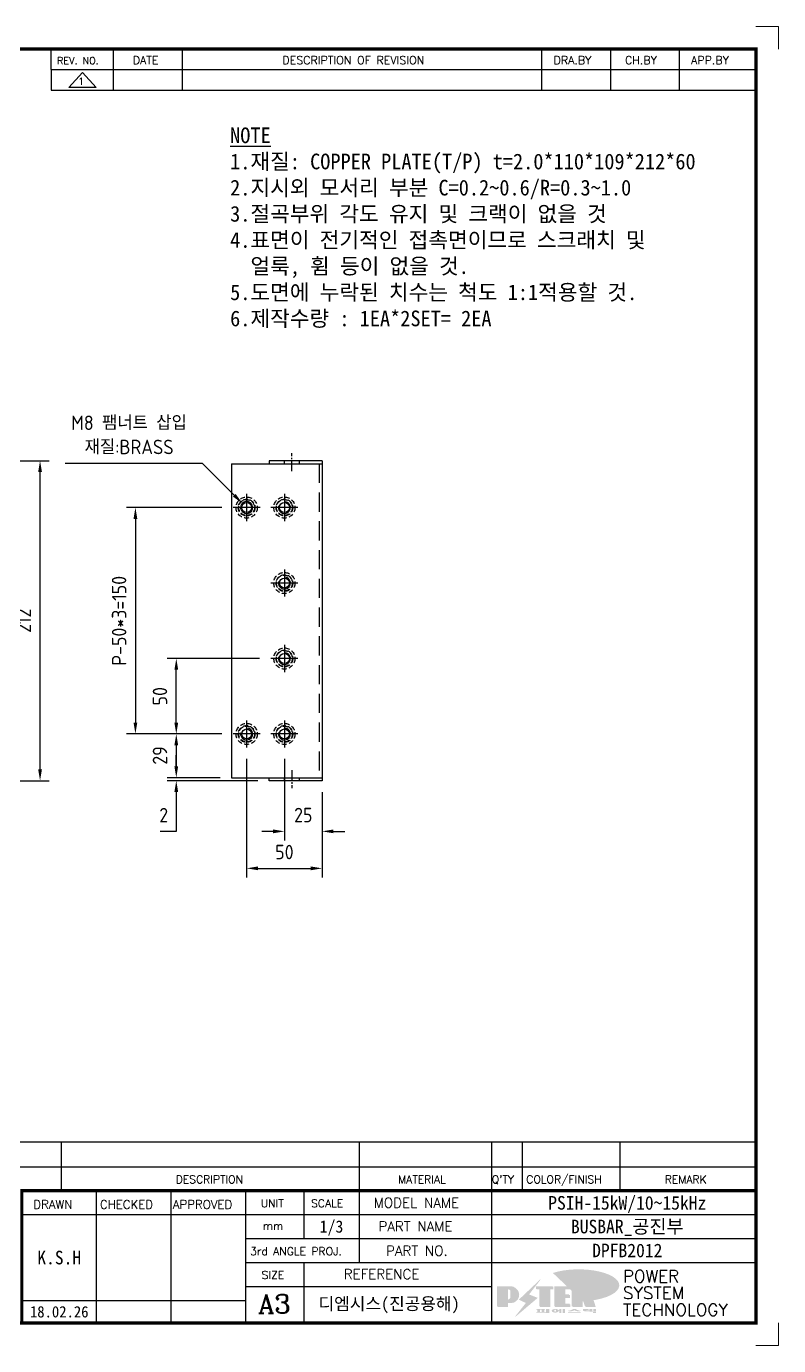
# Model space of a CAD drawing. Header units: millimetres. Extents: x 24815 to 36799, y -9299 to 5469.
# Drawn here: x 28453 to 28951, y -7166 to -6293 of the extents above; entities that cross this region are included whole.
import ezdxf
from ezdxf.enums import TextEntityAlignment as Align

# ---------------------------------------------------------------- set-up
doc = ezdxf.new("R2010")
doc.units = ezdxf.units.MM
for name, pattern in [('CENTER', [50.8, 31.75, -6.35, 6.35, -6.35]), ('CENTER1', [10, 7, -1, 1, -1]), ('HIDDEN2', [4.7625, 3.175, -1.5875]), ('HIDDENX2', [19.05, 12.7, -6.35])]:
    doc.linetypes.add(name, pattern=pattern)
for name, color, linetype in [('CENTER', 1, 'CENTER'), ('FORMAT-1', 7, 'Continuous'), ('line', 3, 'Continuous'), ('THIN', 3, 'Continuous')]:
    doc.layers.add(name, color=color, linetype=linetype)
doc.styles.add('HAN', font='')
doc.styles.add('RC', font='ROMANC.SHX')
doc.styles.add('ROMANT', font='romant')
doc.styles.add('RT', font='ROMANT.SHX', dxfattribs={"oblique": 15})
doc.styles.get("Standard").update_dxf_attribs({"font": 'ISOCP.SHX', "bigfont": 'WHGTXT.SHX'})
doc.styles.get('HAN').set_extended_font_data('GulimChe')
doc.dimstyles.new('PS-3', dxfattribs={"dimscale": 3, "dimtxt": 3.2, "dimasz": 2.5, "dimexe": 2, "dimexo": 2.5, "dimgap": 2, "dimtad": 1, "dimtoh": 1, "dimrnd": 0.05, "dimzin": 12, "dimdsep": 46, "dimtxsty": 'Standard', "dimcen": 0, "dimclrt": 2, "dimazin": 3, "dimtfac": 1, "dimtofl": 0, "dimtmove": 0, "dimatfit": 3, "dimfxl": 0, "dimtolj": 1, "dimtzin": 0, "dimarcsym": 0})

# ---------------------------------------------------------------- blocks, each defined once
blk = doc.blocks.new('no3')
at = {"color": 180}
for p, q in [((0, 5.5), (0, 0)), ((0, 5.5), (186, 5.5)), ((6.79, 5.5), (6.79, 0)), ((32.74, 0.11), (32.74, 5.5)), ((98.4, 5.5), (98.4, 0)), ((127.61, 5.5), (127.61, 0)), ((134.43, 5.5), (134.43, 0)), ((155.98, 5.5), (155.98, 0))]:
    blk.add_line(p, q, dxfattribs=at)
at = {"color": 2, "style": 'RT', "oblique": 15}
blk.add_attdef('NO', text='', height=1.74, dxfattribs=at).set_placement((3.38, 2.51), align=Align.MIDDLE_CENTER)
at = {"color": 2, "style": 'HAN'}
for tag, p in [('PART-NO', (19.76, 2.75)), ('MATERIAL', (111.38, 2.75)), ("Q'TY", (131.02, 2.75)), ('COLOR/FINISH', (145.2, 2.75)), ('REMARK', (170.76, 2.75))]:
    blk.add_attdef(tag, text='', height=2.9, dxfattribs=at).set_placement(p, align=Align.MIDDLE_CENTER)
blk.add_attdef('DESCRIPTION', text='', height=2.9, dxfattribs=at).set_placement((34.51, 2.75), align=Align.MIDDLE_LEFT)
blk = doc.blocks.new('re3')
at = {"color": 180}
for p, q in [((0, 0), (0, -4.55)), ((6.87, -0.64), (3.86, -3.91)), ((6.87, -0.64), (9.88, -3.91)), ((13.74, -4.55), (13.74, 0)), ((28.97, -4.55), (28.97, 0)), ((108.25, -4.55), (108.25, 0)), ((123.49, -4.55), (123.49, 0)), ((138.64, -4.55), (138.64, 0)), ((0, -4.55), (155.53, -4.55)), ((9.88, -3.91), (3.86, -3.91))]:
    blk.add_line(p, q, dxfattribs=at)
at = {"color": 2, "style": 'RC', "oblique": 15}
blk.add_attdef('REV.NO', text='', height=1.56, dxfattribs=at).set_placement((6.59, -2.56), align=Align.MIDDLE_CENTER)
blk.add_attdef('-1', text='', height=1.56, dxfattribs=at).set_placement((9.37, -1.66), align=Align.MIDDLE_LEFT)
at = {"color": 2, "style": 'HAN'}
for tag, p in [('REV.-DATE', (21.36, -2.28)), ('DRA.BY', (115.87, -2.28)), ('CH.BY', (131.07, -2.28)), ('APP.BY', (147.09, -2.28))]:
    blk.add_attdef(tag, text='', height=2.5, dxfattribs=at).set_placement(p, align=Align.MIDDLE_CENTER)
blk.add_attdef('DESCRIPTION-OF-REVISION', text='', height=2.5, dxfattribs=at).set_placement((31.61, -2.28), align=Align.MIDDLE_LEFT)
blk = doc.blocks.new('new LOGO')
at = {"layer": 'line'}
h = blk.add_hatch(color=250, dxfattribs=at)
h.paths.add_polyline_path([(44.5, 69.4), (46.6, 69.4, -0.129793), (52, 68, 0.221832), (43.6, 71.9), (41.5, 71.9), (41.5, 27.9), (43.6, 27.9, 0.02048), (44.5, 28)], flags=17)
h.paths.add_polyline_path([(44.5, 13.9), (57.3, 13.9, 0.72362), (77.1, 73.9, -0.679777), (54.3, 16.4), (41.5, 16.4), (41.5, -0.1), (3, -0.1), (3, -2.6), (44.5, -2.6)])
h.paths.add_polyline_path([(117.9, 14.2), (71.5, -44.4), (77.1, -39.6), (120.8, 15.6), (92, 28.9), (173.3, 106), (177.5, 111.4), (89.1, 27.6)])
h.paths.add_polyline_path([(162.7, 71.9), (162.7, 69.4), (172.5, 69.4), (172.5, 71.9)], flags=17)
h.paths.add_polyline_path([(217.7, 69.4), (230.5, 69.4), (230.5, 80.4), (227.5, 80.4), (227.5, 71.9), (214.7, 71.9), (214.7, -0.1), (175.5, -0.1), (175.5, -2.6), (217.7, -2.6)])
h.paths.add_polyline_path([(297.8, 46.6), (294.8, 46.6), (294.8, 37.4), (276, 37.4), (276, 10.9), (279, 10.9), (279, 34.9), (297.8, 34.9)])
h.paths.add_polyline_path([(300, 8.4), (297, 8.4), (297, -0.1), (237.5, -0.1), (237.5, -2.6), (300, -2.6)])
h.paths.add_polyline_path([(297.8, 80.4), (294.8, 80.4), (294.8, 71.9), (276, 71.9), (276, 49.1), (279, 49.1), (279, 69.4), (297.8, 69.4)])
h.paths.add_polyline_path([(350.2, 80.4), (347.2, 80.4), (347.2, 61.6), (350.2, 63.5)])
h.paths.add_polyline_path([(350.2, 26.7), (347.2, 35.2), (347.2, -0.1), (308.5, -0.1), (308.5, -2.6), (350.2, -2.6)])
h.paths.add_polyline_path([(402.7, 80.4), (396.5, 80.4), (379.6, 66.8), (400.5, -0.1), (361.8, -0.1), (362.7, -2.6), (403.5, -2.6), (382.6, 64.3)])
blk.add_hatch(color=5, dxfattribs=at).paths.add_polyline_path([(166.3, 35), (131, 49), (180.4, 112.7), (92, 28.9), (120.8, 15.6), (74.4, -43)])
h = blk.add_hatch(color=253, dxfattribs=at)
edge = h.paths.add_edge_path()
edge.add_ellipse((333.9, 86.4), major_axis=(-165.9, 0), ratio=0.39426, start_angle=111.5127, end_angle=334.469)
edge.add_ellipse((314.1, 81.2), major_axis=(-153.7, 0), ratio=0.40699, start_angle=121.3066, end_angle=327.7437, ccw=False)
edge.add_line((394, 27.8), (394.7, 25.6))
h = blk.add_hatch(color=1, dxfattribs=at)
h.paths.add_polyline_path([(41.5, 16.4), (54.3, 16.4, 1), (54.3, 82.9), (0, 82.9), (0, -0.1), (41.5, -0.1)])
h.paths.add_polyline_path([(41.5, 27.9), (41.5, 71.9), (43.6, 71.9, -0.414214), (54.6, 60.9), (54.6, 38.9, -0.414214), (43.6, 27.9)], flags=16)
h.paths.add_polyline_path([(214.7, 71.9), (227.5, 71.9), (227.5, 82.9), (159.7, 82.9), (159.7, 71.9), (172.5, 71.9), (172.5, -0.1), (214.7, -0.1)])
h.paths.add_polyline_path([(276, 37.4), (294.8, 37.4), (294.8, 49.1), (276, 49.1), (276, 71.9), (294.8, 71.9), (294.8, 82.9), (234.5, 82.9), (234.5, -0.1), (297, -0.1), (297, 10.9), (276, 10.9)])
h.paths.add_polyline_path([(347.2, 35.2), (359.7, -0.1), (400.5, -0.1), (379.6, 66.8), (399.7, 82.9), (380.6, 82.9), (347.2, 61.6), (347.2, 82.9), (305.5, 82.9), (305.5, -0.1), (347.2, -0.1)])
h = blk.add_hatch(color=250, dxfattribs=at)
edge = h.paths.add_edge_path()
edge.add_ellipse((237.8, -17.6), major_axis=(-14.3, 0), ratio=0.526336, start_angle=192.2456, end_angle=269.0748)
edge.add_line((238.1, -10.1), (237.6, -10.1))
edge.add_ellipse((237.8, -17.6), major_axis=(-14.3, 0), ratio=0.526336, start_angle=270.9252, end_angle=449.0748)
edge.add_line((237.6, -25.1), (238.1, -25.1))
edge.add_ellipse((237.8, -17.6), major_axis=(-14.3, 0), ratio=0.526336, start_angle=450.9252, end_angle=527.7544)
edge.add_line((251.7, -19.2), (254.1, -19.2))
edge.add_line((254.1, -19.2), (254.1, -27.1))
edge.add_line((254.1, -27.1), (263.1, -27.1))
edge.add_line((263.1, -27.1), (263.1, -10.1))
edge.add_line((263.1, -10.1), (254.1, -10.1))
edge.add_line((254.1, -10.1), (254.1, -16))
edge.add_line((254.1, -16), (251.7, -16))
h.paths.add_polyline_path([(241, -16.4), (241, -18.7, -1), (234.4, -18.7), (234.4, -16.4, -1)], flags=16)
h.paths.add_polyline_path([(278.2, -10.1), (268.1, -10.1), (268.1, -27.1), (278.2, -27.1)])
h.paths.add_polyline_path([(310.3, -10.1), (310.3, -11.1, -0.157169), (289.3, -17.5), (294, -19.9, 0.128407), (316.3, -15.9, 0.128407), (338.6, -19.9), (343.3, -17.5, -0.157169), (322.2, -11.1), (322.2, -10.1)])
h.paths.add_polyline_path([(342.1, -25.1), (342.1, -22.3), (290.4, -22.3), (290.4, -25.1)])
h.paths.add_polyline_path([(352, -10.1), (352, -16.2, 0.414214), (354, -18.2), (378.7, -18.2), (378.7, -19.6), (390.2, -19.6), (390.2, -10.1), (378.7, -10.1), (378.7, -13.6), (374.7, -13.6), (374.7, -15.1), (378.7, -15.1), (378.7, -16.2), (364.7, -16.2), (364.7, -15.1), (371.2, -15.1), (371.2, -13.6), (364.7, -13.6), (364.7, -12.6), (374.7, -12.6), (374.7, -10.1)])
h.paths.add_polyline_path([(393.8, -10.1), (393.8, -19.6), (405, -19.6), (405, -10.1)])
h.paths.add_polyline_path([(405, -27.1), (405, -20.9), (356.8, -20.9), (356.8, -23), (391.8, -23), (391.8, -27.1)])
h.paths.add_polyline_path([(200.4, -10.1), (200.4, -22.3), (193.2, -22.3), (193.2, -12.6), (196.6, -12.6), (196.6, -10.1), (161, -10.1), (161, -12.6), (164.5, -12.6), (164.5, -22.3), (161, -22.3), (161, -25.1), (200.4, -25.1), (200.4, -27.1), (213.9, -27.1), (213.9, -10.1)])
h.paths.add_polyline_path([(182, -12.6), (175.6, -12.6), (175.6, -22.3), (182, -22.3)], flags=17)
blk = doc.blocks.new('format-3')
at = {"color": 3, "lineweight": 9}
for p, q in [((414.5, 291.3), (419.5, 291.3)), ((419.5, 286.3), (419.5, 291.3)), ((419.5, 5), (419.5, 0)), ((414.5, 0), (419.5, 0))]:
    blk.add_line(p, q, dxfattribs=at)
at = {"color": 180}
for p, q in [((258.97, 281.75), (258.97, 286.3)), ((272.71, 281.75), (272.71, 286.3)), ((287.94, 281.75), (287.94, 286.3)), ((367.22, 281.75), (367.22, 286.3)), ((382.45, 281.75), (382.45, 286.3)), ((397.61, 281.75), (397.61, 286.3)), ((258.97, 281.75), (414.5, 281.75)), ((228.5, 39.49), (414.5, 39.49)), ((261.24, 34.21), (261.24, 39.49)), ((326.9, 39.49), (326.9, 34.21)), ((356.11, 39.49), (356.11, 34.21)), ((362.93, 39.49), (362.93, 34.21)), ((384.48, 39.49), (384.48, 34.21)), ((268.96, 5), (268.96, 34.21)), ((285.45, 5), (285.45, 34.21)), ((301.94, 5), (301.94, 34.21)), ((314.72, 34.21), (314.72, 23.65)), ((326.9, 34.21), (326.9, 18.37)), ((356.11, 34.21), (356.11, 5)), ((252.48, 28.93), (414.5, 28.93)), ((301.94, 23.65), (414.5, 23.65)), ((301.94, 18.37), (414.5, 18.37)), ((314.72, 18.37), (314.72, 5)), ((301.94, 13.09), (356.11, 13.09)), ((252.48, 9.95), (301.94, 9.95))]:
    blk.add_line(p, q, dxfattribs=at)
at = {"const_width": 0.7}
blk.add_lwpolyline([(252.48, 5), (252.48, 34.21), (414.5, 34.21)], dxfattribs=at)
at = {"layer": 'FORMAT-1', "const_width": 0.7}
blk.add_lwpolyline([(13, 5), (13, 286.3), (414.5, 286.3), (414.5, 5)], close=True, dxfattribs=at)
at = {"xscale": 0.05400000000000027, "yscale": 0.05400000000000027, "zscale": 0.05400000000000027}
blk.add_blockref('new LOGO', (357.35, 8.65), dxfattribs=at)
at = {"color": 2, "style": 'RC'}
for s, height, p in [('REV. NO.', 1.56, (260.23, 282.95)), ('DATE', 1.788, (276.95, 282.94)), ('DESCRIPTION OF REVISION', 1.7875, (309.98, 282.94)), ('DRA.BY', 1.788, (369.83, 282.94)), ('CH.BY', 1.788, (385.59, 282.94)), ('APP.BY', 1.788, (400.18, 282.94)), ('COLOR/FINISH', 1.7424, (363.8, 35.83)), ('DESCRIPTION', 1.7424, (286.43, 35.83)), ('MATERIAL', 1.742, (335.52, 35.83)), ("Q'TY", 1.742, (356.17, 35.83)), ('REMARK', 1.742, (394.37, 35.83)), ('DRAWN', 1.9, (255, 30.22)), ('CHECKED', 1.9, (269.71, 30.22)), ('APPROVED', 1.9, (285.8, 30.22)), ('UNIT', 1.742, (305.19, 30.55)), ('SCALE', 1.742, (316.32, 30.55)), ('MODEL NAME', 2.178, (330.12, 30.46)), ('mm', 1.742, (305.67, 25.56)), ('PART NAME', 2.178, (331.17, 25.24)), ('3rd ANGLE PROJ.', 1.7424, (302.87, 19.97)), ('PART NO.', 2.178, (332.84, 19.85)), ('SIZE', 1.742, (305.39, 14.71)), ('REFERENCE', 2.178, (323.52, 14.69))]:
    blk.add_text(s, height=height, dxfattribs=at).set_placement(p)
at = {"style": 'ROMANT'}
for s, p in [('POWER', (385.15, 13.96)), ('SYSTEM', (385.15, 10.31)), ('TECHNOLOGY', (385.15, 6.56))]:
    blk.add_text(s, height=2.7, dxfattribs=at).set_placement(p)
at = {"color": 2, "lineweight": 25, "style": 'RC'}
blk.add_text('A3', height=4.182, dxfattribs=at).set_placement((304.61, 7.14))
at = {"style": 'HAN'}
for tag, height, p in [('MODEL-NAME', 3, (386.1, 31.53)), ('SCALE', 2.7, (320.81, 26.29)), ('PART-NAME', 3, (386.1, 26.29)), ('DRA-BY', 3, (260.72, 19.44)), ('CH-BY', 3, (277.21, 19.44)), ('APP-BY', 3, (293.7, 19.44)), ('PART-NO', 3, (386.1, 21.01)), ('CH-DATE', 2.5, (277.21, 7.47)), ('관련업체', 3, (333.52, 9.26)), ('DRA-DATE', 2.5, (260.72, 7.47)), ('APP-DATE', 2.5, (293.7, 7.47))]:
    blk.add_attdef(tag, text='', height=height, dxfattribs=at).set_placement(p, align=Align.MIDDLE_CENTER)
blk = doc.blocks.new('*D964')
at = {"color": 0, "lineweight": -2}
for p, q in [((28582.56, -6611.28), (28519.41, -6611.28)), ((28525.41, -6618.78), (28525.41, -6753.78)), ((28582.56, -6761.28), (28519.41, -6761.28))]:
    blk.add_line(p, q, dxfattribs=at)
at = {"color": 0}
for points in [[(28524.16, -6618.78), (28526.66, -6618.78), (28525.41, -6611.28)], [(28524.16, -6753.78), (28526.66, -6753.78), (28525.41, -6761.28)]]:
    blk.add_solid(points, dxfattribs=at)
at = {"layer": 'Defpoints', "color": 0}
for p in [(28590.06, -6611.28), (28525.41, -6761.28), (28590.06, -6761.28)]:
    blk.add_point(p, dxfattribs=at)
at = {"color": 2, "insert": (28514.61, -6686.28), "char_height": 9.6, "attachment_point": 5, "rotation": 90}
blk.add_mtext('\\A1;P-50*3=150', dxfattribs=at)
blk = doc.blocks.new('*D965')
at = {"color": 0, "lineweight": -2}
for p, q in [((28582.56, -6761.28), (28546.47, -6761.28)), ((28552.47, -6768.78), (28552.47, -6782.78)), ((28581.56, -6790.28), (28546.47, -6790.28))]:
    blk.add_line(p, q, dxfattribs=at)
at = {"color": 0}
for points in [[(28551.22, -6768.78), (28553.72, -6768.78), (28552.47, -6761.28)], [(28551.22, -6782.78), (28553.72, -6782.78), (28552.47, -6790.28)]]:
    blk.add_solid(points, dxfattribs=at)
at = {"layer": 'Defpoints', "color": 0}
for p in [(28590.06, -6761.28), (28552.47, -6790.28), (28589.06, -6790.28)]:
    blk.add_point(p, dxfattribs=at)
at = {"color": 2, "insert": (28541.67, -6775.53), "char_height": 9.6, "attachment_point": 5, "rotation": 90}
blk.add_mtext('\\A1;29', dxfattribs=at)
blk = doc.blocks.new('*D1040')
at = {"color": 0, "lineweight": -2}
for p, q in [((28356.51, -6580.28), (28468.27, -6580.28)), ((28462.27, -6784.78), (28462.27, -6587.78)), ((28356.51, -6792.28), (28468.27, -6792.28))]:
    blk.add_line(p, q, dxfattribs=at)
at = {"color": 0}
for points in [[(28461.02, -6587.78), (28463.52, -6587.78), (28462.27, -6580.28)], [(28461.02, -6784.78), (28463.52, -6784.78), (28462.27, -6792.28)]]:
    blk.add_solid(points, dxfattribs=at)
at = {"layer": 'Defpoints', "color": 0}
for p in [(28349.01, -6580.28), (28462.27, -6580.28), (28349.01, -6792.28)]:
    blk.add_point(p, dxfattribs=at)
at = {"color": 2, "insert": (28451.47, -6686.28), "char_height": 9.6, "attachment_point": 5, "rotation": 90}
blk.add_mtext('\\A1;212', dxfattribs=at)
blk = doc.blocks.new('*D987')
at = {"color": 0, "lineweight": -2}
for p, q in [((28607.56, -6711.28), (28546.47, -6711.28)), ((28552.47, -6753.78), (28552.47, -6718.78)), ((28582.56, -6761.28), (28546.47, -6761.28))]:
    blk.add_line(p, q, dxfattribs=at)
at = {"color": 0}
for points in [[(28551.22, -6718.78), (28553.72, -6718.78), (28552.47, -6711.28)], [(28551.22, -6753.78), (28553.72, -6753.78), (28552.47, -6761.28)]]:
    blk.add_solid(points, dxfattribs=at)
at = {"layer": 'Defpoints', "color": 0}
for p in [(28552.47, -6711.28), (28615.06, -6711.28), (28590.06, -6761.28)]:
    blk.add_point(p, dxfattribs=at)
at = {"color": 2, "insert": (28541.67, -6736.28), "char_height": 9.6, "attachment_point": 5, "rotation": 90}
blk.add_mtext('\\A1;50', dxfattribs=at)
blk = doc.blocks.new('*D1351')
at = {"color": 0, "lineweight": -2}
for p, q in [((28478.83, -6581.96), (28569.55, -6581.96)), ((28569.55, -6581.96), (28590.9, -6603.18))]:
    blk.add_line(p, q, dxfattribs=at)
blk.add_arc((28599.06, -6611.28), 4, 49.24021, 165, dxfattribs=at)
at = {"color": 0}
blk.add_solid([(28591.78, -6602.29), (28590.02, -6604.07), (28596.22, -6608.47)], dxfattribs=at)
at = {"layer": 'Defpoints', "color": 0}
for p in [(28596.22, -6608.47), (28601.9, -6614.1)]:
    blk.add_point(p, dxfattribs=at)
at = {"color": 2, "insert": (28521.19, -6563.16), "char_height": 9.6, "attachment_point": 5}
blk.add_mtext('\\A1;M8 팸너트 삽입\\P재질:BRASS', dxfattribs=at)
blk = doc.blocks.new('*D1364')
at = {"color": 0, "lineweight": -2}
for p, q in [((28624.06, -6777.78), (28624.06, -6831.79)), ((28649.06, -6799.78), (28649.06, -6831.79)), ((28616.56, -6825.79), (28609.06, -6825.79)), ((28656.56, -6825.79), (28664.06, -6825.79))]:
    blk.add_line(p, q, dxfattribs=at)
at = {"color": 0}
for points in [[(28616.56, -6824.54), (28616.56, -6827.04), (28624.06, -6825.79)], [(28656.56, -6824.54), (28656.56, -6827.04), (28649.06, -6825.79)]]:
    blk.add_solid(points, dxfattribs=at)
at = {"layer": 'Defpoints', "color": 0}
for p in [(28624.06, -6770.28), (28649.06, -6792.28), (28624.06, -6825.79)]:
    blk.add_point(p, dxfattribs=at)
at = {"color": 2, "insert": (28636.56, -6814.99), "char_height": 9.6, "attachment_point": 5}
blk.add_mtext('\\A1;25', dxfattribs=at)
blk = doc.blocks.new('*D1365')
at = {"color": 0, "lineweight": -2}
for p, q in [((28599.06, -6777.78), (28599.06, -6856.29)), ((28649.06, -6799.78), (28649.06, -6856.29)), ((28606.56, -6850.29), (28641.56, -6850.29))]:
    blk.add_line(p, q, dxfattribs=at)
at = {"color": 0}
for points in [[(28606.56, -6849.04), (28606.56, -6851.54), (28599.06, -6850.29)], [(28641.56, -6849.04), (28641.56, -6851.54), (28649.06, -6850.29)]]:
    blk.add_solid(points, dxfattribs=at)
at = {"layer": 'Defpoints', "color": 0}
for p in [(28599.06, -6770.28), (28649.06, -6792.28), (28649.06, -6850.29)]:
    blk.add_point(p, dxfattribs=at)
at = {"color": 2, "insert": (28624.06, -6839.49), "char_height": 9.6, "attachment_point": 5}
blk.add_mtext('\\A1;50', dxfattribs=at)
blk = doc.blocks.new('*D1367')
at = {"color": 0, "lineweight": -2}
for p, q in [((28552.47, -6782.78), (28552.47, -6775.28)), ((28581.56, -6790.28), (28546.47, -6790.28)), ((28606.56, -6792.28), (28546.47, -6792.28)), ((28552.47, -6799.78), (28552.47, -6825.88)), ((28552.47, -6825.88), (28541.81, -6825.88))]:
    blk.add_line(p, q, dxfattribs=at)
at = {"color": 0}
for points in [[(28551.22, -6782.78), (28553.72, -6782.78), (28552.47, -6790.28)], [(28551.22, -6799.78), (28553.72, -6799.78), (28552.47, -6792.28)]]:
    blk.add_solid(points, dxfattribs=at)
at = {"layer": 'Defpoints', "color": 0}
for p in [(28552.47, -6790.28), (28589.06, -6790.28), (28614.06, -6792.28)]:
    blk.add_point(p, dxfattribs=at)
at = {"color": 2, "insert": (28544.14, -6815.08), "char_height": 9.6, "attachment_point": 5}
blk.add_mtext('\\A1;2', dxfattribs=at)

msp = doc.modelspace()

# ---------------------------------------------------------------- linework, layer by layer
at = {"color": 6}
for p, q in [((28649.06, -6580.285), (28614.06, -6580.285)), ((28614.06, -6580.285), (28614.06, -6582.285)), ((28649.06, -6580.285), (28649.06, -6792.285)), ((28589.06, -6582.285), (28589.06, -6790.285)), ((28589.06, -6582.285), (28649.06, -6582.285)), ((28589.06, -6790.285), (28649.06, -6790.285)), ((28614.06, -6792.285), (28614.06, -6790.285)), ((28649.06, -6792.285), (28614.06, -6792.285))]:
    msp.add_line(p, q, dxfattribs=at)
at = {"color": 2, "linetype": 'HIDDENX2'}
for p, q in [((28624.06, -6582.285), (28624.06, -6580.285)), ((28634.06, -6582.285), (28634.06, -6580.285)), ((28647.06, -6582.285), (28647.06, -6790.285)), ((28624.06, -6792.285), (28624.06, -6790.285)), ((28634.06, -6792.285), (28634.06, -6790.285))]:
    msp.add_line(p, q, dxfattribs=at)
at = {"color": 1, "linetype": 'CENTER1'}
for p, q in [((28629.06, -6587.285), (28629.06, -6575.285)), ((28629.06, -6785.285), (28629.06, -6797.285))]:
    msp.add_line(p, q, dxfattribs=at)
at = {"color": 2, "linetype": 'HIDDEN2'}
for centre, radius in [((28599.06, -6611.285), 7), ((28599.06, -6611.285), 5.55), ((28599.06, -6611.285), 5.25), ((28624.06, -6611.285), 7), ((28624.06, -6611.285), 5.55), ((28624.06, -6611.285), 5.25), ((28624.06, -6661.285), 7), ((28624.06, -6661.285), 5.55), ((28624.06, -6661.285), 5.25), ((28624.06, -6711.285), 7), ((28624.06, -6711.285), 5.55), ((28624.06, -6711.285), 5.25), ((28599.06, -6761.285), 7), ((28624.06, -6761.285), 7), ((28599.06, -6761.285), 5.55), ((28599.06, -6761.285), 5.25), ((28624.06, -6761.285), 5.55), ((28624.06, -6761.285), 5.25)]:
    msp.add_circle(centre, radius, dxfattribs=at)
for centre in [(28599.06, -6611.285), (28624.06, -6611.285), (28624.06, -6661.285), (28624.06, -6711.285), (28599.06, -6761.285), (28624.06, -6761.285)]:
    msp.add_circle(centre, 3.323)
at = {"layer": 'CENTER', "color": 1, "linetype": 'CENTER'}
for p, q in [((28599.06, -6602.285), (28599.06, -6620.285)), ((28624.06, -6602.285), (28624.06, -6620.285)), ((28608.06, -6611.285), (28590.06, -6611.285)), ((28633.06, -6611.285), (28615.06, -6611.285)), ((28624.06, -6652.285), (28624.06, -6670.285)), ((28633.06, -6661.285), (28615.06, -6661.285)), ((28624.06, -6702.285), (28624.06, -6720.285)), ((28633.06, -6711.285), (28615.06, -6711.285)), ((28599.06, -6752.285), (28599.06, -6770.285)), ((28624.06, -6752.285), (28624.06, -6770.285)), ((28608.06, -6761.285), (28590.06, -6761.285)), ((28633.06, -6761.285), (28615.06, -6761.285))]:
    msp.add_line(p, q, dxfattribs=at)
at = {"layer": 'THIN'}
for centre in [(28599.06, -6611.285), (28624.06, -6611.285), (28624.06, -6661.285), (28624.06, -6711.285), (28599.06, -6761.285), (28624.06, -6761.285)]:
    msp.add_arc(centre, 4, 165, 75, dxfattribs=at)

# ---------------------------------------------------------------- block references
ref = msp.add_blockref('format-3', (27692.804, -7166.451), dxfattribs=dict(xscale=3, yscale=3, zscale=3))
ref.add_attrib('DRA-DATE', '18.02.26', dxfattribs={"height": 7.5, "style": 'HAN'}).set_placement((28474.964, -7144.026), align=Align.MIDDLE_CENTER)
ref.add_attrib('DRA-BY', 'K.S.H', dxfattribs={"height": 9, "style": 'HAN'}).set_placement((28474.964, -7108.125), align=Align.MIDDLE_CENTER)
ref.add_attrib('MODEL-NAME', 'PSIH-15kW/10~15kHz', dxfattribs={"lineweight": 35, "height": 9, "style": 'HAN'}).set_placement((28851.09, -7071.876), align=Align.MIDDLE_CENTER)
ref.add_attrib('PART-NAME', 'BUSBAR_공진부', dxfattribs={"lineweight": 35, "height": 9, "style": 'HAN'}).set_placement((28851.09, -7087.569), align=Align.MIDDLE_CENTER)
ref.add_attrib('PART-NO', 'DPFB2012', dxfattribs={"lineweight": 35, "height": 9, "style": 'HAN'}).set_placement((28851.09, -7103.409), align=Align.MIDDLE_CENTER)
ref.add_attrib('SCALE', '1/3', dxfattribs={"height": 8.1, "style": 'HAN'}).set_placement((28655.228, -7087.569), align=Align.MIDDLE_CENTER)
ref.add_attrib('관련업체', '디엠시스(진공용해)', dxfattribs={"height": 8.25, "style": 'HAN'}).set_placement((28693.374, -7138.663), align=Align.MIDDLE_CENTER)
ref = msp.add_blockref('re3', (28469.701, -6321.201), dxfattribs=dict(xscale=3, yscale=3, zscale=3))
ref.add_attrib('REV.NO', '1', dxfattribs={"color": 2, "height": 4.68, "style": 'RC'}).set_placement((28489.467, -6328.873), align=Align.MIDDLE_CENTER)
at = {"xscale": 3, "yscale": 3, "zscale": 3}
msp.add_blockref('no3', (28378.304, -7047.969), dxfattribs=at)

# ---------------------------------------------------------------- texts
at = {"color": 2, "insert": (28588.123, -6359.513), "char_height": 10.395, "width": 418.48398, "attachment_point": 1, "style": 'HAN'}
msp.add_mtext('{\\LNOTE\\P}1.재질: COPPER PLATE(T/P) t=2.0*110*109*212*60\\P2.지시외 모서리 부분 C=0.2~0.6/R=0.3~1.0\\P3.절곡부위 각도 유지 및 크랙이 없을 것\\P4.표면이 전기적인 접촉면이므로 스크래치 및\\P  얼룩, 휨 등이 없을 것.\\P5.도면에 누락된 치수는 척도 1:1적용할 것.\\P{\\C1;6.제작수량 : 1EA*2SET= 2EA}', dxfattribs=at)

# ---------------------------------------------------------------- dimensions: what is measured, and where the dimension line sits
dim = msp.add_diameter_dim_2p(p1=(28601.897, -6614.104), p2=(28596.222, -6608.465), text='M8 팸너트 삽입\\P재질:BRASS', dimstyle='PS-3')
dim.commit()
dim.dimension.update_dxf_attribs({"geometry": '*D1351', "text_midpoint": (28521.188, -6581.962), "dimtype": 163})
for base, p1, p2, picture, middle in [((28462.272, -6580.285), (28349.007, -6792.285), (28349.007, -6580.285), '*D1040', (28451.471, -6686.285)), ((28552.472, -6711.285), (28590.06, -6761.285), (28615.06, -6711.285), '*D987', (28541.672, -6736.285))]:
    dim = msp.add_linear_dim(base=base, p1=p1, p2=p2, angle=90, dimstyle='PS-3')
    dim.commit()
    dim.dimension.update_dxf_attribs({"geometry": picture, "text_midpoint": middle})
dim = msp.add_linear_dim(base=(28525.414, -6761.285), p1=(28590.06, -6611.285), p2=(28590.06, -6761.285), angle=90, text='P-50*3=<>', dimstyle='PS-3')
dim.commit()
dim.dimension.update_dxf_attribs({"geometry": '*D964', "text_midpoint": (28514.614, -6686.285)})
for p1, picture, middle in [((28590.06, -6761.285), '*D965', (28552.472, -6775.535)), ((28614.06, -6792.285), '*D1367', (28544.142, -6825.885))]:
    dim = msp.add_linear_dim(base=(28552.472, -6790.285), p1=p1, p2=(28589.06, -6790.285), angle=90, dimstyle='PS-3')
    dim.commit()
    dim.dimension.update_dxf_attribs({"geometry": picture, "text_midpoint": middle, "dimtype": 160})
for base, p1, p2, picture, middle in [((28649.06, -6850.292), (28599.06, -6770.285), (28649.06, -6792.285), '*D1365', (28624.06, -6839.492)), ((28624.06, -6825.79), (28649.06, -6792.285), (28624.06, -6770.285), '*D1364', (28636.56, -6814.989))]:
    dim = msp.add_linear_dim(base=base, p1=p1, p2=p2, dimstyle='PS-3')
    dim.commit()
    dim.dimension.update_dxf_attribs({"geometry": picture, "text_midpoint": middle})

doc.saveas('drawing.dxf')
